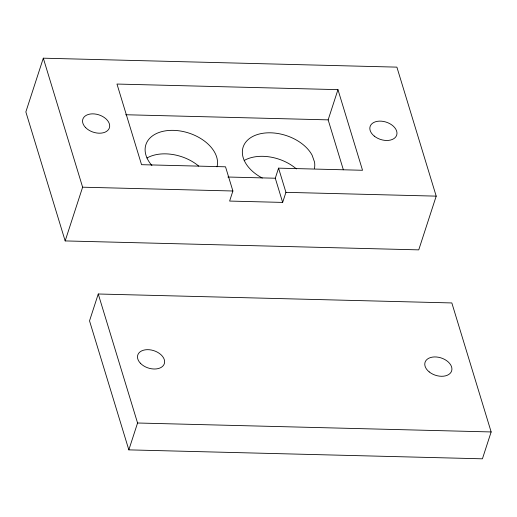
<?xml version="1.0" encoding="UTF-8"?>
<svg xmlns="http://www.w3.org/2000/svg" width="517" height="517" viewBox="0 0 517 517"><rect width="100%" height="100%" fill="white"/><g stroke="black" fill="none" stroke-linecap="round" stroke-linejoin="round"><path stroke-width="0.78" d="M43.305 58.188L25.85 111.918L65.161 240.922L418.744 249.866L436.206 196.137L396.888 67.132L43.305 58.188L82.623 187.193L65.161 240.922M98.256 293.999L89.525 320.863L128.836 449.868L482.419 458.812L491.15 431.947L451.839 302.943L98.256 293.999L137.567 423.003L128.836 449.868M232.896 190.993L229.619 201.068L282.657 202.412L285.933 192.337L278.56 168.148L362.533 170.274L337.963 89.641L116.978 84.051L141.548 164.684L225.522 166.804L232.896 190.993L82.623 187.193M282.657 202.412L275.29 178.223L278.56 168.148M343.353 169.776L328.146 119.866L337.963 89.641M125.709 114.742L328.146 119.866M227.874 177.021L275.29 178.223M285.933 192.337L436.206 196.137M137.567 423.003L491.15 431.947M146.964 158.008A37.256 24.299 18 0 1 198.722 166.08M244.186 160.483A37.256 24.299 18 0 1 296.422 168.936M151.914 165.492A37.256 24.299 18 0 1 173.247 130.349A37.256 24.299 18 0 1 216.991 166.855M262.287 178.035A37.256 24.299 18 0 1 253.996 135.855A37.256 24.299 18 0 1 312.126 155.236L314.504 161.976A37.256 24.299 18 0 1 314.426 168.484M374.263 136.1A13.972 9.112 18 0 0 396.675 135.163A13.972 9.112 18 0 0 379.265 121.133A13.972 9.112 18 0 0 374.263 136.1M85.395 127.369A13.972 9.112 18 0 0 108.699 129.302A13.972 9.112 18 0 0 94.243 113.914A13.972 9.112 18 0 0 85.395 127.369M429.207 371.91A13.972 9.112 18 0 0 451.619 370.973A13.972 9.112 18 0 0 434.209 356.943A13.972 9.112 18 0 0 429.207 371.91M140.34 363.18A13.972 9.112 18 0 0 163.643 365.112A13.972 9.112 18 0 0 149.193 349.725A13.972 9.112 18 0 0 140.34 363.18"/></g></svg>
